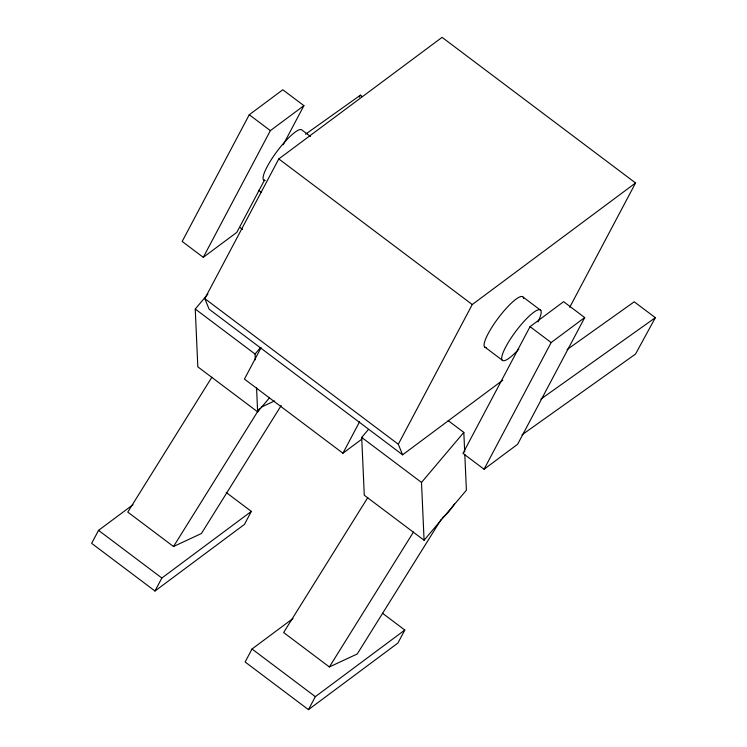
<?xml version="1.0" encoding="UTF-8"?>
<svg xmlns="http://www.w3.org/2000/svg" width="747" height="747" viewBox="0 0 747 747"><rect width="100%" height="100%" fill="white"/><g stroke="black" fill="none" stroke-linecap="round" stroke-linejoin="round"><path stroke-width="1.12" d="M283.197 144.797L303.917 105.654L282.814 89.771L249.255 114.749L182.175 241.449L203.277 257.332L236.836 232.354L264.653 179.822M203.277 257.332L270.367 130.632L303.917 105.654M502.75 380.242L402.605 454.811L209.123 309.193L204.818 298.623L278.79 158.924L442.075 37.35L635.557 182.968L569.69 307.362M133.022 504.692L98.539 530.361L91.657 543.358L154.984 591.017L244.456 524.394L251.337 511.406L226.192 492.478M261.105 347.616L244.437 379.084L342.938 453.224L361.632 439.301M154.984 591.017L161.856 578.019L251.337 511.406M342.938 453.224L359.596 421.747M293.029 618.469L252.019 649.003L245.137 661.991L308.455 709.65L397.927 643.036L404.809 630.038L382.464 613.222M402.605 454.811L398.3 444.241L472.263 304.543L635.557 182.968M308.455 709.65L315.337 696.652L404.809 630.038M530.053 326.663L462.963 453.364L484.075 469.247L517.624 444.269L584.714 317.568L563.602 301.685L530.053 326.663L551.155 342.546L584.714 317.568M484.075 469.247L551.155 342.546M359.344 97.175L360.437 95.158L362.276 96.54M567.066 349.587L634.231 301.807L655.343 317.69L635.529 354.069L522.004 434.829M211.877 377.226L127.774 512.097L173.509 546.515L201.391 533.535L281.189 405.546M173.509 546.515L259.442 408.684M367.739 497.651L283.636 632.532L329.371 666.95L357.253 653.97L441.356 519.09M329.371 666.95L413.464 532.069M269.508 397.796L257.631 411.849L197.824 366.842L195.247 309.025L207.871 294.103M255.306 359.811L255.054 354.031L260.245 347.887M464.802 454.363L466.399 490.209L424.081 540.249L364.284 495.242L361.707 437.434L368.383 429.525M424.081 540.249L421.504 482.441L463.822 432.392L448.181 420.626M305.57 134.189L360.437 95.158M540.875 399.113L655.343 317.69M261.095 407.218L274.513 400.971M310.5 136.486L302.171 130.221A31.57 6.835 -53 0 0 276.343 152.313A31.57 6.835 -53 0 0 265.176 180.597M523.199 297.147L540.791 310.388M249.255 114.749L270.367 130.632M278.79 158.924L472.263 304.543M484.504 346.813L502.096 360.054M258.733 190.345L261.487 192.418M239.843 227.415L242.598 229.488M204.818 298.623L398.3 444.241M195.247 309.025L255.054 354.031M361.707 437.434L421.504 482.441M98.539 530.361L161.856 578.019M252.019 649.003L315.337 696.652M463.822 432.392L464.699 452.056M256.548 387.562L257.631 411.849M454.456 503.992A15.874 3.436 -53 0 1 442.383 517.699M518.82 349.11A31.57 6.835 -53 0 1 502.47 354.358A31.57 6.835 -53 0 1 529.716 315.626A31.57 6.835 -53 0 1 537.943 321.929M486.194 347.532A31.57 6.835 -53 0 1 499.024 317.036A31.57 6.835 -53 0 1 523.6 298.576"/></g></svg>
